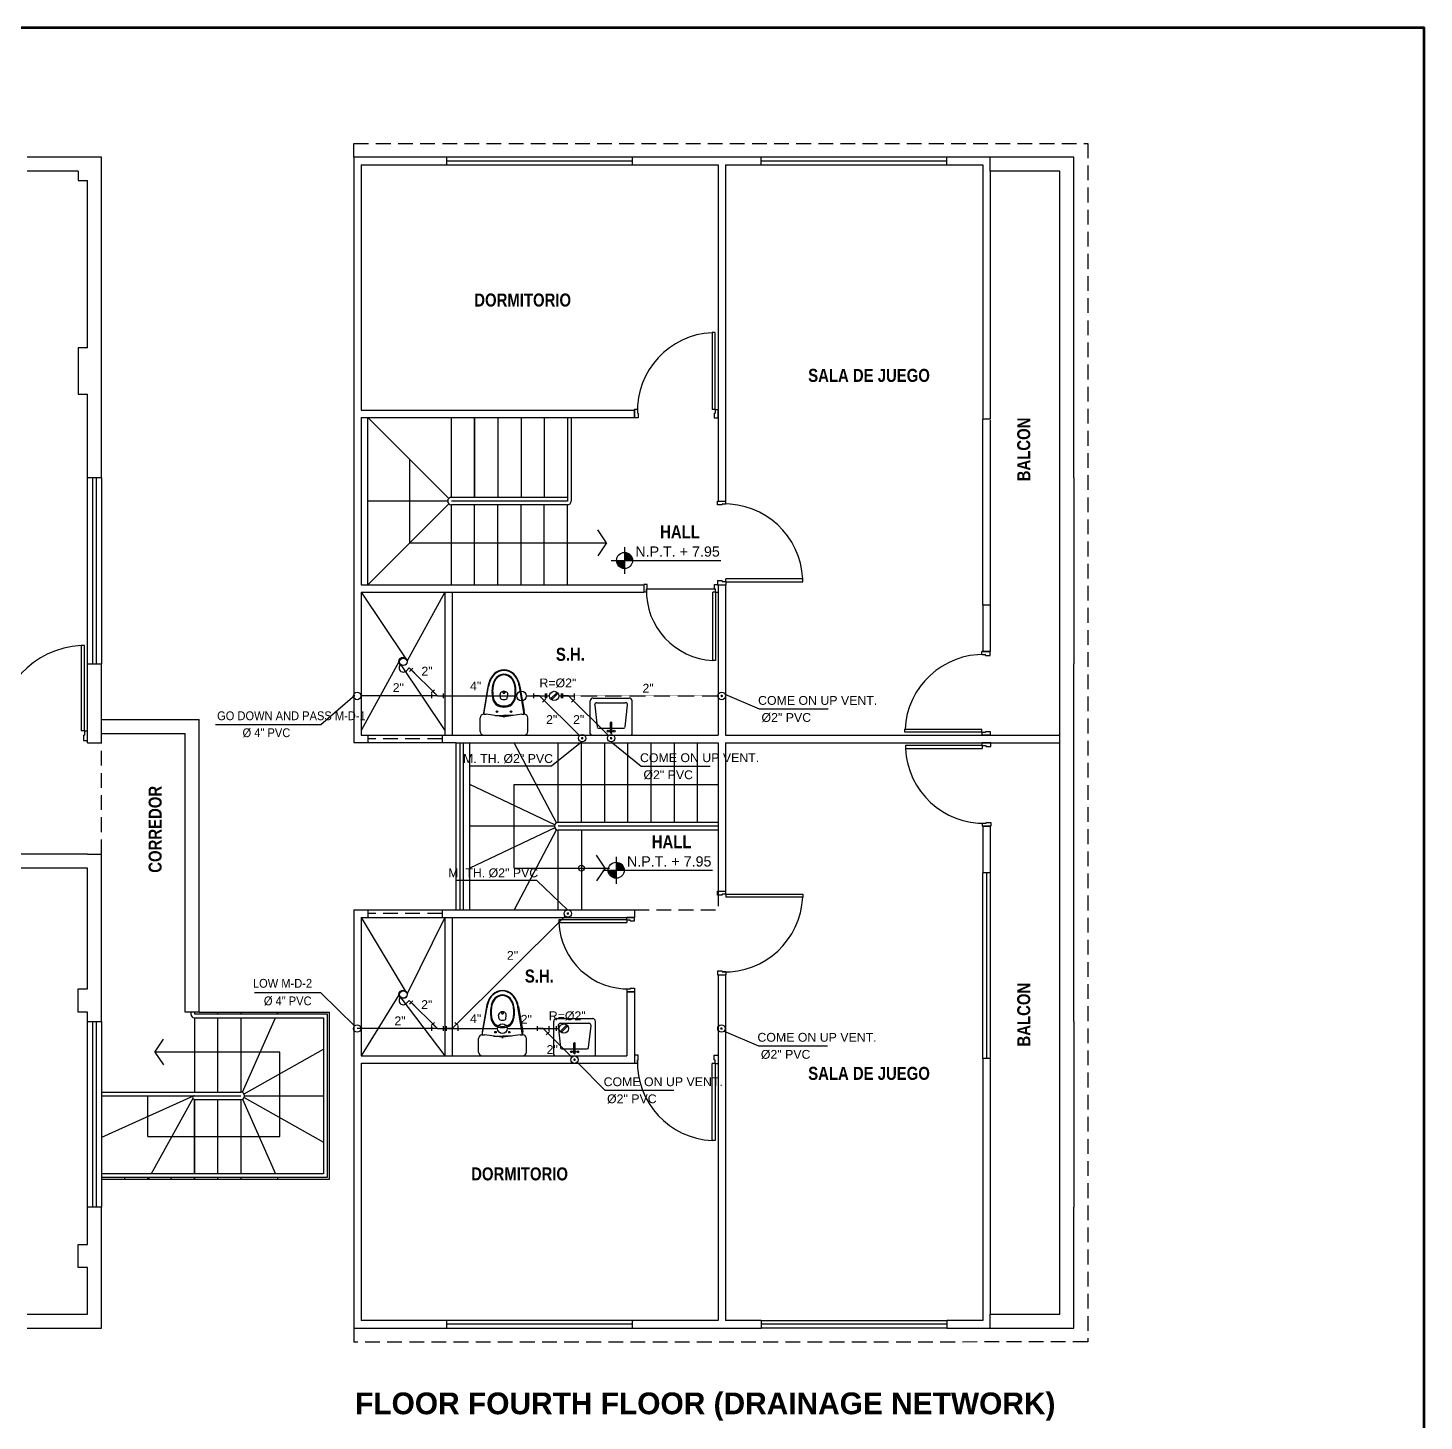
# Model space of a CAD drawing. Header units: millimetres. Extents: x -249630 to 95394, y -188036 to 109963.
# Drawn here: x -189559 to -159501, y -115931 to -85944 of the extents above; entities that cross this region are included whole.
import ezdxf

# ---------------------------------------------------------------- set-up
doc = ezdxf.new("R2010")
doc.units = ezdxf.units.MM
doc.linetypes.add('DASHED2', pattern=[9.525, 6.35, -3.175])
doc.linetypes.add('HIDDEN', pattern=[9.525, 6.35, -3.175])
for name, color, linetype in [('00-DESAGUE', 6, 'Continuous'), ('CASCO', 5, 'Continuous'), ('Layer2', 8, 'Continuous'), ('TITULOS', 180, 'Continuous')]:
    doc.layers.add(name, color=color, linetype=linetype)
doc.layers.add('MUROS', color=6, linetype='Continuous', lineweight=60)
doc.styles.add('LEROY 100', font='arial.ttf', dxfattribs={"height": 0.1})
doc.styles.add('NIVEL', font='arial.ttf', dxfattribs={"width": 1.1, "height": 0.15})
doc.styles.add('ST2', font='arial.ttf')
doc.styles.add('SUBTITULOS(E)', font='swisscbi.ttf', dxfattribs={"oblique": 15, "height": 0.2})
doc.styles.add('TITULOS(E)', font='swisscbi.ttf', dxfattribs={"oblique": 15, "height": 0.23})
doc.dimstyles.new('Flechitas', dxfattribs={"dimscale": 0, "dimtxt": 0.1, "dimasz": 0.09, "dimexe": 0.035, "dimexo": 0.02, "dimgap": 0.05, "dimtad": 2, "dimzin": 4, "dimdsep": 46, "dimtxsty": 'LEROY 100', "dimblk": 'ARCHTICK', "dimcen": 0.05, "dimdle": 0.05, "dimclrd": 171, "dimclre": 171, "dimclrt": 7, "dimadec": 0, "dimazin": 0, "dimtfac": 0.466667, "dimtix": 1, "dimtmove": 2, "dimatfit": 3, "dimfxl": 1, "dimtolj": 1, "dimtzin": 1, "dimarcsym": 0})

# ---------------------------------------------------------------- blocks, each defined once
blk = doc.blocks.new('A$C5D300497')
at = {"layer": 'CASCO'}
h = blk.add_hatch(color=256, dxfattribs=at)
h.paths.add_polyline_path([(13.38, 8.499), (13.38, 8.413), (13.467, 8.413, 0.414214)])
h.paths.add_polyline_path([(13.38, 8.413), (13.294, 8.413, 0.414213), (13.38, 8.326)])
h = blk.add_hatch(color=256, dxfattribs=at)
h.paths.add_polyline_path([(13.29, 5.165), (13.29, 5.079), (13.377, 5.079, 0.414214)])
h.paths.add_polyline_path([(13.29, 5.079), (13.204, 5.079, 0.414213), (13.29, 4.992)])
at = {"layer": 'CASCO', "linetype": 'DASHED2', "ltscale": 0.025}
for p, q in [((10.466, 12.902), (18.366, 12.902)), ((10.466, 12.752), (10.466, 12.902)), ((18.366, 12.902), (18.366, 0.002)), ((10.616, 6.532), (10.616, 6.452)), ((11.416, 6.492), (10.616, 6.492)), ((11.416, 6.532), (11.416, 6.452)), ((7.75, 5.252), (7.75, 6.452)), ((10.616, 4.652), (10.616, 4.572)), ((11.416, 4.612), (10.616, 4.612)), ((11.416, 4.652), (11.416, 4.572)), ((10.466, 0.152), (10.466, 0)), ((18.366, 0.002), (10.466, 0))]:
    blk.add_line(p, q, dxfattribs=at)
at = {"layer": 'CASCO'}
for p, q in [((7.75, 12.752), (6.95, 12.752)), ((7.75, 9.302), (7.75, 12.752)), ((10.466, 12.752), (10.466, 6.452)), ((11.466, 12.752), (10.466, 12.752)), ((10.546, 12.672), (10.546, 10.032)), ((10.546, 12.672), (11.466, 12.672)), ((13.466, 12.752), (11.466, 12.752)), ((11.466, 12.672), (11.466, 12.752)), ((13.466, 12.712), (11.466, 12.712)), ((11.466, 12.672), (13.466, 12.672)), ((14.851, 12.752), (13.466, 12.752)), ((13.466, 12.672), (13.466, 12.752)), ((13.466, 12.672), (14.386, 12.672)), ((14.386, 12.672), (14.386, 9.052)), ((14.466, 12.672), (14.851, 12.672)), ((14.466, 12.672), (14.466, 9.052)), ((16.851, 12.752), (14.851, 12.752)), ((14.851, 12.672), (14.851, 12.752)), ((16.851, 12.712), (14.851, 12.712)), ((14.851, 12.672), (16.851, 12.672)), ((17.316, 12.752), (16.851, 12.752)), ((16.851, 12.672), (16.851, 12.752)), ((16.851, 12.672), (17.236, 12.672)), ((17.236, 12.672), (17.236, 9.932)), ((18.216, 12.752), (17.316, 12.752)), ((17.316, 12.602), (17.316, 12.752)), ((18.216, 9.302), (18.216, 12.752)), ((7.5, 12.602), (6.95, 12.602)), ((7.5, 12.602), (7.5, 12.502)), ((7.5, 12.502), (7.6, 12.502)), ((7.6, 10.702), (7.6, 12.502)), ((7.6, 10.702), (7.6, 12.502)), ((18.066, 12.602), (17.316, 12.602)), ((17.316, 12.602), (17.316, 9.932)), ((18.066, 0.302), (18.066, 12.602)), ((14.355, 10.865), (14.323, 10.865)), ((14.323, 10.865), (14.323, 10.038)), ((14.355, 10.038), (14.355, 10.865)), ((7.6, 10.702), (7.5, 10.702)), ((7.5, 10.702), (7.5, 10.202)), ((7.5, 10.202), (7.6, 10.202)), ((7.6, 9.302), (7.6, 10.202)), ((10.546, 10.032), (13.486, 10.032)), ((10.546, 9.952), (13.486, 9.952)), ((10.546, 9.952), (10.546, 8.152)), ((10.616, 8.152), (10.616, 9.952)), ((11.488, 9.081), (10.616, 9.952)), ((11.516, 9.092), (11.516, 9.952)), ((11.516, 9.092), (11.516, 9.952)), ((11.766, 9.952), (11.766, 9.092)), ((11.766, 9.092), (11.766, 9.952)), ((12.016, 9.952), (12.016, 9.092)), ((12.266, 9.952), (12.266, 9.092)), ((12.516, 9.952), (12.516, 9.092)), ((12.766, 9.952), (12.766, 9.052)), ((12.806, 9.952), (12.806, 9.052)), ((13.486, 9.947), (13.486, 10.038)), ((13.518, 10.038), (13.486, 10.038)), ((13.486, 10.032), (13.486, 9.952)), ((13.527, 9.947), (13.486, 9.947)), ((13.518, 10.038), (13.518, 9.997)), ((13.527, 9.997), (13.518, 9.997)), ((13.527, 9.997), (13.527, 9.947)), ((14.355, 10.038), (14.323, 10.038)), ((14.345, 9.997), (14.345, 9.947)), ((14.345, 9.997), (14.355, 9.997)), ((14.345, 9.947), (14.386, 9.947)), ((14.355, 10.038), (14.355, 9.997)), ((14.355, 10.038), (14.386, 10.038)), ((14.386, 9.947), (14.386, 10.038)), ((17.236, 7.932), (17.236, 9.932)), ((17.316, 9.932), (17.236, 9.932)), ((17.316, 9.924), (17.316, 7.932)), ((11.066, 9.502), (11.066, 8.602)), ((7.75, 9.302), (7.6, 9.302)), ((7.75, 9.302), (7.6, 9.302)), ((7.6, 7.302), (7.6, 9.302)), ((7.655, 7.302), (7.655, 9.302)), ((7.695, 7.302), (7.695, 9.302)), ((7.75, 9.302), (7.75, 7.302)), ((18.216, 9.302), (18.216, 7.302)), ((11.476, 9.052), (10.616, 9.052)), ((11.488, 9.024), (10.616, 8.152)), ((12.766, 9.092), (11.516, 9.092)), ((12.016, 9.052), (11.516, 9.052)), ((12.766, 9.052), (12.016, 9.052)), ((14.381, 9.052), (14.472, 9.052)), ((14.381, 9.011), (14.381, 9.052)), ((14.386, 9.052), (14.466, 9.052)), ((14.431, 9.011), (14.431, 9.02)), ((14.472, 9.02), (14.431, 9.02)), ((14.472, 9.02), (14.472, 9.052)), ((11.516, 8.152), (11.516, 9.012)), ((12.766, 9.012), (11.516, 9.012)), ((11.766, 8.152), (11.766, 9.012)), ((12.016, 8.152), (12.016, 9.012)), ((12.266, 8.152), (12.266, 9.012)), ((12.516, 8.152), (12.516, 9.012)), ((12.766, 8.152), (12.766, 9.012)), ((14.431, 9.011), (14.381, 9.011)), ((13.186, 8.602), (13.094, 8.741)), ((11.066, 8.602), (13.186, 8.602)), ((13.186, 8.602), (13.094, 8.464)), ((13.38, 8.557), (13.38, 8.269)), ((13.236, 8.413), (14.418, 8.413)), ((10.546, 8.152), (13.586, 8.152)), ((13.586, 8.153), (13.586, 8.072)), ((13.623, 8.153), (13.586, 8.153)), ((13.586, 8.152), (13.586, 8.072)), ((13.623, 8.108), (13.623, 8.153)), ((14.35, 8.108), (14.35, 8.153)), ((14.35, 8.153), (14.386, 8.153)), ((14.431, 8.193), (14.381, 8.193)), ((14.381, 8.193), (14.381, 8.152)), ((14.381, 8.152), (14.472, 8.152)), ((14.386, 8.153), (14.386, 8.072)), ((14.386, 8.152), (14.466, 8.152)), ((14.386, 8.152), (14.386, 6.532)), ((14.431, 8.193), (14.431, 8.184)), ((14.472, 8.184), (14.431, 8.184)), ((14.466, 8.152), (14.466, 6.532)), ((14.472, 8.184), (14.472, 8.216)), ((15.299, 8.216), (14.472, 8.216)), ((14.472, 8.184), (14.472, 8.152)), ((14.472, 8.184), (15.299, 8.184)), ((15.299, 8.184), (15.299, 8.216)), ((10.546, 8.072), (13.586, 8.072)), ((10.546, 8.072), (10.546, 6.532)), ((10.546, 8.072), (11.02, 7.366)), ((11.446, 8.072), (11.041, 7.334)), ((11.446, 8.072), (11.446, 6.532)), ((11.526, 8.072), (11.526, 6.532)), ((13.615, 8.072), (13.586, 8.072)), ((13.623, 8.108), (13.615, 8.108)), ((13.615, 8.072), (13.615, 8.108)), ((13.623, 8.108), (14.35, 8.108)), ((14.358, 8.072), (14.33, 8.072)), ((14.33, 7.337), (14.33, 8.072)), ((14.35, 8.108), (14.358, 8.108)), ((14.358, 8.072), (14.358, 8.108)), ((14.358, 8.072), (14.386, 8.072)), ((14.358, 8.072), (14.358, 7.337)), ((17.236, 7.932), (17.236, 7.432)), ((17.316, 7.932), (17.236, 7.932)), ((17.316, 7.932), (17.316, 7.432)), ((7.565, 7.497), (7.529, 7.497)), ((7.529, 7.497), (7.529, 6.578)), ((7.565, 6.578), (7.565, 7.497)), ((17.316, 7.432), (17.225, 7.432)), ((17.225, 7.4), (17.225, 7.432)), ((17.225, 7.4), (17.266, 7.4)), ((17.236, 7.432), (17.316, 7.432)), ((17.266, 7.391), (17.266, 7.4)), ((17.266, 7.391), (17.316, 7.391)), ((17.316, 7.391), (17.316, 7.432)), ((7.6, 6.452), (7.6, 7.302)), ((7.6, 7.302), (7.75, 7.302)), ((7.6, 7.302), (7.75, 7.302)), ((7.75, 6.452), (7.75, 7.302)), ((10.951, 7.323), (10.546, 6.582)), ((10.973, 7.288), (11.446, 6.582)), ((14.358, 7.337), (14.33, 7.337)), ((18.216, 5.252), (18.216, 7.302)), ((13.041, 6.932), (13.431, 6.932)), ((13.011, 6.547), (13.011, 6.902)), ((13.059, 6.855), (13.084, 6.621)), ((13.083, 6.882), (13.388, 6.882)), ((13.387, 6.621), (13.413, 6.855)), ((13.461, 6.547), (13.461, 6.902)), ((7.75, 6.702), (8.8, 6.702)), ((8.8, 3.552), (8.8, 6.702)), ((13.236, 6.676), (13.228, 6.669)), ((13.228, 6.584), (13.228, 6.669)), ((13.236, 6.676), (13.243, 6.669)), ((13.243, 6.584), (13.243, 6.669)), ((7.565, 6.578), (7.529, 6.578)), ((7.555, 6.532), (7.555, 6.477)), ((7.555, 6.532), (7.565, 6.532)), ((7.555, 6.477), (7.6, 6.477)), ((7.565, 6.578), (7.565, 6.532)), ((7.565, 6.578), (7.6, 6.578)), ((7.6, 6.477), (7.6, 6.578)), ((7.75, 6.552), (8.65, 6.552)), ((8.65, 3.552), (8.65, 6.552)), ((8.8, 3.552), (8.8, 6.602)), ((10.546, 6.532), (14.386, 6.532)), ((13.026, 6.532), (13.446, 6.532)), ((13.099, 6.607), (13.228, 6.607)), ((13.236, 6.591), (13.221, 6.576)), ((13.221, 6.576), (13.236, 6.561)), ((13.221, 6.576), (13.251, 6.576)), ((13.228, 6.561), (13.228, 6.569)), ((13.236, 6.561), (13.236, 6.591)), ((13.251, 6.576), (13.236, 6.591)), ((13.236, 6.561), (13.251, 6.576)), ((13.243, 6.607), (13.372, 6.607)), ((13.243, 6.561), (13.243, 6.569)), ((14.466, 6.532), (18.066, 6.532)), ((16.398, 6.564), (16.398, 6.596)), ((16.398, 6.596), (17.225, 6.596)), ((17.225, 6.564), (16.398, 6.564)), ((17.225, 6.564), (17.225, 6.596)), ((17.225, 6.564), (17.266, 6.564)), ((17.225, 6.564), (17.225, 6.532)), ((17.316, 6.532), (17.225, 6.532)), ((17.266, 6.573), (17.316, 6.573)), ((17.266, 6.573), (17.266, 6.564)), ((17.316, 6.573), (17.316, 6.532)), ((7.6, 6.452), (7.75, 6.452)), ((11.566, 6.452), (10.466, 6.452)), ((11.566, 4.652), (11.566, 6.452)), ((11.566, 6.452), (14.386, 6.452)), ((11.606, 6.452), (11.606, 4.652)), ((11.646, 4.652), (11.646, 6.452)), ((11.716, 4.652), (11.716, 6.452)), ((12.648, 5.588), (12.191, 6.452)), ((12.666, 5.592), (12.666, 6.452)), ((12.916, 5.592), (12.916, 6.452)), ((13.166, 5.592), (13.166, 6.452)), ((13.416, 5.592), (13.416, 6.452)), ((13.666, 5.592), (13.666, 6.452)), ((13.916, 5.592), (13.916, 6.452)), ((14.166, 5.592), (14.166, 6.452)), ((14.386, 6.452), (14.386, 4.852)), ((14.466, 6.452), (18.066, 6.452)), ((14.466, 6.452), (14.466, 4.852)), ((16.404, 6.42), (16.404, 6.389)), ((17.231, 6.42), (16.404, 6.42)), ((16.404, 6.389), (17.231, 6.389)), ((17.322, 6.452), (17.231, 6.452)), ((17.231, 6.42), (17.231, 6.452)), ((17.231, 6.42), (17.231, 6.389)), ((17.231, 6.42), (17.272, 6.42)), ((17.272, 6.411), (17.272, 6.42)), ((17.272, 6.411), (17.322, 6.411)), ((17.322, 6.411), (17.322, 6.452)), ((12.63, 5.569), (11.716, 6.002)), ((12.191, 5.102), (12.191, 6.002)), ((12.191, 6.002), (14.386, 6.002)), ((14.386, 5.592), (12.666, 5.592)), ((17.231, 5.584), (17.231, 5.552)), ((17.231, 5.584), (17.272, 5.584)), ((17.272, 5.593), (17.322, 5.593)), ((17.272, 5.593), (17.272, 5.584)), ((17.322, 5.593), (17.322, 5.552)), ((12.626, 5.552), (11.716, 5.552)), ((12.63, 5.535), (11.716, 5.102)), ((12.648, 5.517), (12.191, 4.652)), ((14.386, 5.552), (12.666, 5.552)), ((12.666, 4.652), (12.666, 5.512)), ((14.386, 5.512), (12.666, 5.512)), ((12.916, 5.512), (12.916, 4.652)), ((17.322, 5.552), (17.231, 5.552)), ((17.236, 5.552), (17.316, 5.552)), ((17.236, 5.552), (17.236, 5.052)), ((17.316, 5.552), (17.316, 5.052)), ((7.6, 5.252), (6.35, 5.252)), ((7.6, 5.252), (7.75, 5.252)), ((7.75, 3.452), (7.75, 5.252)), ((13.17, 5.102), (13.077, 5.241)), ((13.29, 5.223), (13.29, 4.934)), ((18.216, 3.452), (18.216, 5.252)), ((7.6, 5.102), (6.2, 5.102)), ((7.6, 3.802), (7.6, 5.102)), ((12.191, 5.102), (13.219, 5.102)), ((13.17, 5.102), (13.077, 4.964)), ((13.146, 5.079), (14.328, 5.079)), ((17.236, 3.052), (17.236, 5.052)), ((17.316, 5.052), (17.236, 5.052)), ((17.276, 5.052), (17.276, 3.052)), ((17.316, 5.052), (17.316, 3.052)), ((14.381, 4.852), (14.472, 4.852)), ((14.381, 4.811), (14.381, 4.852)), ((14.431, 4.811), (14.381, 4.811)), ((14.472, 4.82), (14.431, 4.82)), ((14.431, 4.811), (14.431, 4.82)), ((14.472, 4.82), (14.472, 4.852)), ((14.472, 4.82), (14.472, 4.789)), ((14.472, 4.82), (15.299, 4.82)), ((15.299, 4.82), (15.299, 4.789)), ((15.299, 4.789), (14.472, 4.789)), ((10.466, 4.652), (11.566, 4.652)), ((10.466, 4.652), (10.466, 0.152)), ((10.546, 4.572), (10.546, 3.082)), ((10.546, 4.572), (13.486, 4.572)), ((10.546, 4.572), (11.02, 3.782)), ((11.446, 4.572), (11.041, 3.749)), ((11.446, 4.572), (11.446, 3.082)), ((11.526, 4.572), (11.526, 3.082)), ((11.566, 4.652), (13.486, 4.652)), ((12.671, 4.544), (12.671, 4.516)), ((13.406, 4.544), (12.671, 4.544)), ((12.671, 4.516), (13.406, 4.516)), ((13.487, 4.572), (13.406, 4.572)), ((13.406, 4.544), (13.406, 4.572)), ((13.406, 4.544), (13.406, 4.516)), ((13.406, 4.544), (13.442, 4.544)), ((13.442, 4.536), (13.442, 4.544)), ((13.442, 4.536), (13.487, 4.536)), ((13.486, 4.652), (13.486, 4.572)), ((13.487, 4.536), (13.487, 4.572)), ((14.431, 3.993), (14.381, 3.993)), ((14.381, 3.993), (14.381, 3.952)), ((14.381, 3.952), (14.472, 3.952)), ((14.386, 3.952), (14.386, 0.232)), ((14.386, 3.952), (14.466, 3.952)), ((14.431, 3.993), (14.431, 3.984)), ((14.472, 3.984), (14.431, 3.984)), ((14.466, 3.952), (14.466, 0.232)), ((14.472, 3.984), (14.472, 3.952)), ((7.5, 3.552), (7.5, 3.802)), ((7.5, 3.802), (7.6, 3.802)), ((13.406, 3.801), (13.406, 3.772)), ((13.406, 3.801), (13.442, 3.801)), ((13.406, 3.772), (13.486, 3.772)), ((13.487, 3.772), (13.406, 3.772)), ((13.406, 3.772), (13.406, 3.082)), ((13.442, 3.809), (13.487, 3.809)), ((13.442, 3.809), (13.442, 3.801)), ((13.486, 3.772), (13.486, 3.002)), ((13.487, 3.809), (13.487, 3.772)), ((10.951, 3.739), (10.546, 3.082)), ((10.973, 3.704), (11.446, 3.082)), ((7.6, 3.552), (7.5, 3.552)), ((7.6, 3.452), (7.6, 3.552)), ((7.6, 3.452), (7.6, 3.552)), ((8.8, 3.552), (8.65, 3.552)), ((8.71, 3.552), (8.71, 3.532)), ((8.75, 3.552), (8.75, 3.532)), ((8.75, 3.532), (10.18, 3.532)), ((8.75, 3.492), (8.75, 2.692)), ((8.75, 3.492), (10.14, 3.492)), ((8.8, 3.552), (10.2, 3.552)), ((9, 3.552), (9, 3.532)), ((9, 3.492), (9, 2.692)), ((9.25, 3.552), (9.25, 3.532)), ((9.25, 3.492), (9.25, 2.692)), ((9.266, 2.689), (9.623, 3.492)), ((9.641, 3.532), (9.65, 3.552)), ((10.14, 3.492), (10.14, 1.812)), ((10.18, 3.532), (10.18, 1.772)), ((10.2, 3.552), (10.2, 1.752)), ((12.647, 3.482), (13.037, 3.482)), ((7.6, 3.452), (7.75, 3.452)), ((7.6, 1.452), (7.6, 3.452)), ((7.655, 1.452), (7.655, 3.452)), ((7.695, 1.452), (7.695, 3.452)), ((7.75, 3.452), (7.75, 1.452)), ((12.617, 3.097), (12.617, 3.452)), ((12.665, 3.405), (12.69, 3.171)), ((12.69, 3.432), (12.994, 3.432)), ((12.993, 3.171), (13.019, 3.405)), ((13.067, 3.097), (13.067, 3.452)), ((18.216, 3.452), (18.216, 1.452)), ((8.324, 3.122), (8.417, 3.261)), ((12.705, 3.157), (12.834, 3.157)), ((12.842, 3.226), (12.834, 3.219)), ((12.834, 3.134), (12.834, 3.219)), ((12.842, 3.226), (12.849, 3.219)), ((12.849, 3.134), (12.849, 3.219)), ((12.849, 3.157), (12.978, 3.157)), ((8.324, 3.122), (8.417, 2.984)), ((9.67, 3.122), (8.324, 3.122)), ((9.285, 2.672), (10.14, 3.153)), ((9.67, 2.212), (9.67, 3.122)), ((10.546, 3.082), (13.406, 3.082)), ((12.632, 3.082), (13.052, 3.082)), ((12.842, 3.141), (12.827, 3.126)), ((12.827, 3.126), (12.842, 3.111)), ((12.827, 3.126), (12.857, 3.126)), ((12.834, 3.111), (12.834, 3.119)), ((12.842, 3.111), (12.842, 3.141)), ((12.857, 3.126), (12.842, 3.141)), ((12.842, 3.111), (12.857, 3.126)), ((12.849, 3.111), (12.849, 3.119)), ((13.486, 3.089), (13.486, 2.998)), ((13.527, 3.089), (13.486, 3.089)), ((13.527, 3.039), (13.518, 3.039)), ((13.518, 2.998), (13.518, 3.039)), ((13.527, 3.039), (13.527, 3.089)), ((14.345, 3.039), (14.345, 3.089)), ((14.345, 3.089), (14.386, 3.089)), ((14.345, 3.039), (14.355, 3.039)), ((14.355, 2.998), (14.355, 3.039)), ((14.386, 3.089), (14.386, 2.998)), ((17.236, 3.052), (17.236, 0.232)), ((17.316, 3.052), (17.236, 3.052)), ((17.316, 3.052), (17.316, 0.302)), ((10.546, 3.002), (13.486, 3.002)), ((10.546, 3.002), (10.546, 0.232)), ((13.518, 2.998), (13.486, 2.998)), ((14.355, 2.998), (14.323, 2.998)), ((14.323, 2.17), (14.323, 2.998)), ((14.355, 2.998), (14.386, 2.998)), ((14.355, 2.998), (14.355, 2.17)), ((7.75, 2.692), (9.25, 2.692)), ((7.75, 2.652), (9.25, 2.652)), ((8.735, 2.646), (7.75, 2.202)), ((8.25, 2.212), (8.25, 2.652)), ((8.733, 2.622), (8.283, 1.812)), ((8.75, 2.612), (9.25, 2.612)), ((8.75, 2.612), (8.75, 1.812)), ((8.75, 1.812), (8.75, 2.612)), ((9, 2.612), (9, 1.812)), ((9, 2.612), (9, 1.812)), ((9.25, 2.652), (9.25, 2.652)), ((9.25, 2.612), (9.25, 1.812)), ((9.266, 2.616), (9.623, 1.812)), ((9.285, 2.633), (10.14, 2.152)), ((9.29, 2.652), (10.14, 2.652)), ((8.25, 2.212), (9.67, 2.212)), ((14.355, 2.17), (14.323, 2.17)), ((10.14, 1.812), (7.75, 1.812)), ((10.18, 1.772), (7.75, 1.772)), ((10.2, 1.752), (7.75, 1.752)), ((8, 1.752), (8, 1.772)), ((8.25, 1.752), (8.25, 1.772)), ((8.261, 1.772), (8.25, 1.752)), ((8.5, 1.752), (8.5, 1.772)), ((8.75, 1.752), (8.75, 1.772)), ((8.75, 1.772), (8.75, 1.752)), ((9, 1.772), (9, 1.752)), ((9, 1.772), (9, 1.752)), ((9.25, 1.772), (9.25, 1.752)), ((9.641, 1.772), (9.65, 1.752)), ((7.6, 1.052), (7.6, 1.452)), ((7.75, 1.452), (7.6, 1.452)), ((7.75, 0.152), (7.75, 1.452)), ((18.216, 0.152), (18.216, 1.452)), ((7.5, 0.802), (7.5, 1.052)), ((7.5, 1.052), (7.6, 1.052)), ((7.6, 0.802), (7.5, 0.802)), ((7.6, 0.302), (7.6, 0.802)), ((6.95, 0.302), (7.6, 0.302)), ((17.316, 0.152), (17.316, 0.302)), ((17.316, 0.302), (18.066, 0.302)), ((6.95, 0.152), (7.75, 0.152)), ((10.466, 0.152), (11.416, 0.152)), ((11.466, 0.232), (10.546, 0.232)), ((11.416, 0.152), (11.466, 0.152)), ((11.466, 0.152), (11.466, 0.232)), ((13.466, 0.232), (11.466, 0.232)), ((13.466, 0.192), (11.466, 0.192)), ((11.468, 0.152), (13.466, 0.152)), ((13.466, 0.152), (13.466, 0.232)), ((14.386, 0.232), (13.466, 0.232)), ((13.466, 0.152), (14.851, 0.152)), ((14.851, 0.232), (14.466, 0.232)), ((14.851, 0.232), (14.851, 0.152)), ((14.851, 0.232), (16.851, 0.232)), ((16.851, 0.192), (14.851, 0.192)), ((16.851, 0.152), (14.851, 0.152)), ((16.851, 0.232), (16.851, 0.152)), ((17.236, 0.232), (16.851, 0.232)), ((16.851, 0.152), (17.316, 0.152)), ((17.316, 0.152), (18.216, 0.152))]:
    blk.add_line(p, q, dxfattribs=at)
at = {"layer": 'CASCO', "ltscale": 0.8}
for p, q in [((11.91, 7.058), (11.864, 6.791)), ((11.865, 6.758), (11.916, 7.057)), ((12.046, 6.931), (12.04, 6.969)), ((12.082, 7.011), (12.082, 7.011)), ((12.082, 7.011), (12.082, 7.011)), ((12.082, 7.011), (12.082, 7.011)), ((12.082, 7.011), (12.082, 7.011)), ((12.082, 7.011), (12.082, 7.011)), ((12.082, 7.011), (12.082, 7.011)), ((12.082, 7.011), (12.082, 7.011)), ((12.082, 7.011), (12.082, 7.011)), ((12.118, 6.931), (12.123, 6.969)), ((12.298, 6.758), (12.248, 7.057)), ((12.254, 7.058), (12.3, 6.791)), ((11.825, 6.572), (11.825, 6.718)), ((11.865, 6.758), (11.89, 6.758)), ((12.076, 6.731), (11.89, 6.758)), ((11.986, 6.744), (12.082, 6.744)), ((12.178, 6.744), (12.082, 6.744)), ((12.274, 6.758), (12.088, 6.731)), ((12.274, 6.758), (12.299, 6.758)), ((12.339, 6.572), (12.339, 6.718)), ((11.865, 6.532), (12.299, 6.532)), ((11.894, 3.608), (11.848, 3.341)), ((12.238, 3.608), (12.284, 3.341)), ((11.849, 3.308), (11.9, 3.607)), ((12.03, 3.481), (12.024, 3.519)), ((12.066, 3.561), (12.066, 3.561)), ((12.066, 3.561), (12.066, 3.561)), ((12.066, 3.561), (12.066, 3.561)), ((12.066, 3.561), (12.066, 3.561)), ((12.066, 3.561), (12.066, 3.561)), ((12.066, 3.561), (12.066, 3.561)), ((12.066, 3.561), (12.066, 3.561)), ((12.066, 3.561), (12.066, 3.561)), ((12.102, 3.481), (12.107, 3.519)), ((12.282, 3.308), (12.232, 3.607)), ((11.849, 3.308), (11.874, 3.308)), ((12.06, 3.281), (11.874, 3.308)), ((12.258, 3.308), (12.072, 3.281)), ((12.258, 3.308), (12.283, 3.308)), ((11.809, 3.122), (11.809, 3.268)), ((11.97, 3.294), (12.066, 3.294)), ((12.162, 3.294), (12.066, 3.294)), ((12.323, 3.122), (12.323, 3.268)), ((11.849, 3.082), (12.283, 3.082))]:
    blk.add_line(p, q, dxfattribs=at)
at = {"layer": 'CASCO', "linetype": 'DASHED2', "ltscale": 0.025}
for points in [[(14.386, 4.852), (14.386, 4.652)], [(13.486, 4.652), (14.386, 4.652)]]:
    blk.add_lwpolyline(points, dxfattribs=at)
at = {"layer": 'CASCO'}
for centre, radius in [((13.38, 8.413), 0.0865), ((10.996, 7.327), 0.0455), ((13.202, 6.576), 0.01), ((13.269, 6.576), 0.01), ((12.916, 5.102), 0.0315), ((13.29, 5.079), 0.0865), ((10.996, 3.743), 0.0455), ((12.808, 3.126), 0.01), ((12.876, 3.126), 0.01)]:
    blk.add_circle(centre, radius, dxfattribs=at)
at = {"layer": 'CASCO', "ltscale": 0.8}
for centre in [(12.007, 6.786), (12.157, 6.786), (11.991, 3.336), (12.141, 3.336)]:
    blk.add_circle(centre, 0.008, dxfattribs=at)
at = {"layer": 'CASCO'}
for centre, radius, start, end in [((14.362, 10.021), 0.844, 92.665, 181.652), ((11.516, 9.052), 0.04, 90, 270), ((12.766, 9.052), 0.04, 270, 0), ((14.455, 8.177), 0.844, 2.665, 91.652), ((14.365, 8.087), 0.75, 178.348, 267.335), ((7.573, 6.559), 0.938, 92.665, 181.652), ((17.242, 6.557), 0.844, 88.348, 177.335), ((13.041, 6.902), 0.03, 90, 180), ((13.431, 6.902), 0.03, 0, 90), ((13.083, 6.857), 0.025, 90, 186.2258), ((13.388, 6.857), 0.025, 353.7742, 90), ((13.099, 6.622), 0.015, 186.2258, 270), ((13.372, 6.622), 0.015, 270, 353.7742), ((13.026, 6.547), 0.015, 180, 270), ((13.236, 6.561), 0.0075, 180, 0), ((13.446, 6.547), 0.015, 270, 0), ((17.248, 6.428), 0.844, 182.665, 271.652), ((12.666, 5.552), 0.04, 90, 270), ((14.455, 4.828), 0.844, 268.348, 357.335), ((13.421, 4.551), 0.75, 182.665, 271.652), ((8.75, 3.532), 0.04, 180, 270), ((12.647, 3.452), 0.03, 90, 180), ((13.037, 3.452), 0.03, 0, 90), ((12.69, 3.407), 0.025, 90, 186.2258), ((12.994, 3.407), 0.025, 353.7742, 90), ((12.705, 3.172), 0.015, 186.2258, 270), ((12.978, 3.172), 0.015, 270, 353.7742), ((12.632, 3.097), 0.015, 180, 270), ((12.842, 3.111), 0.0075, 180, 0), ((13.052, 3.097), 0.015, 270, 0), ((14.362, 3.014), 0.844, 178.348, 267.335), ((8.75, 2.632), 0.02, 90, 270), ((9.25, 2.652), 0.04, 270, 90)]:
    blk.add_arc(centre, radius, start, end, dxfattribs=at)
at = {"layer": 'CASCO', "ltscale": 0.8}
for centre, radius, start, end in [((12.088, 7.071), 0.165, 92.1936, 132.4727), ((12.088, 7.071), 0.159, 92.2523, 132.8254), ((12.076, 7.071), 0.165, 47.5273, 87.8064), ((12.076, 7.071), 0.159, 47.1746, 87.7477), ((12.202, 7.008), 0.296, 161.1915, 170.2071), ((12.204, 7.008), 0.292, 161.5678, 170.4152), ((12.119, 7.043), 0.206, 133.507, 163.073), ((12.118, 7.044), 0.2, 133.8873, 163.4946), ((12.232, 7.008), 0.279, 165.0071, 179.3331), ((12.241, 7.007), 0.281, 165.8067, 179.3181), ((12.115, 7.045), 0.157, 137.1692, 167.2746), ((12.115, 7.046), 0.15, 137.8845, 168.1333), ((12.088, 7.067), 0.122, 92.76, 135.8858), ((12.088, 7.067), 0.115, 92.8715, 136.5577), ((12.076, 7.067), 0.122, 44.1142, 87.24), ((12.076, 7.067), 0.115, 43.4423, 87.1285), ((12.049, 7.046), 0.15, 11.8667, 42.1155), ((12.048, 7.045), 0.157, 12.7254, 42.8308), ((12.045, 7.044), 0.2, 16.5054, 46.1127), ((12.045, 7.043), 0.206, 16.927, 46.493), ((11.923, 7.007), 0.281, 0.6819, 14.1933), ((11.932, 7.008), 0.279, 0.6669, 14.9929), ((11.96, 7.008), 0.292, 9.5848, 18.4322), ((11.962, 7.008), 0.296, 9.7929, 18.8085), ((12.381, 7), 0.428, 178.5821, 188.2413), ((12.088, 6.957), 0.132, 187.705, 225.6982), ((12.447, 7.014), 0.487, 180.3239, 188.295), ((12.087, 6.96), 0.123, 187.7071, 225.993), ((12.065, 6.972), 0.025, 143.8168, 187.7652), ((12.082, 6.96), 0.0456, 90, 143.8168), ((12.06, 6.933), 0.015, 187.7652, 256.2304), ((12.082, 7.021), 0.105, 256.2304, 270), ((12.075, 6.993), 0.00553, 148.3452, 180), ((12.075, 6.993), 0.00553, 180, 211.6548), ((12.078, 6.991), 0.00917, 123.8954, 148.3452), ((12.078, 6.995), 0.00917, 211.6548, 236.1046), ((12.08, 6.988), 0.0128, 105.5514, 123.8954), ((12.08, 6.998), 0.0128, 236.1046, 254.4486), ((12.082, 6.983), 0.0178, 90, 105.5514), ((12.082, 7.003), 0.0178, 254.4486, 270), ((12.082, 6.96), 0.0456, 36.1832, 90), ((12.082, 6.983), 0.0178, 74.4486, 90), ((12.082, 7.003), 0.0178, 270, 285.5514), ((12.082, 7.021), 0.105, 270, 283.7696), ((12.083, 6.988), 0.0128, 56.1046, 74.4486), ((12.083, 6.998), 0.0128, 285.5514, 303.8954), ((12.085, 6.991), 0.00917, 31.6548, 56.1046), ((12.085, 6.995), 0.00917, 303.8954, 328.3452), ((12.088, 6.993), 0.00553, 360, 31.6548), ((12.088, 6.993), 0.00553, 328.3452, 360), ((12.103, 6.933), 0.015, 283.7696, 352.2348), ((12.098, 6.972), 0.025, 352.2348, 36.1832), ((12.077, 6.96), 0.123, 314.007, 352.2929), ((12.075, 6.957), 0.132, 314.3018, 352.295), ((11.717, 7.014), 0.487, 351.705, 359.6761), ((11.783, 7), 0.428, 351.7587, 1.4179), ((12.012, 6.766), 0.15, 170.2071, 182.9611), ((12.076, 6.967), 0.132, 232.554, 272.5334), ((12.079, 6.986), 0.138, 235.9958, 271.3648), ((12.085, 6.986), 0.138, 268.6352, 304.0042), ((12.088, 6.967), 0.132, 267.4666, 307.446), ((12.152, 6.766), 0.15, 357.034, 9.7929), ((11.865, 6.718), 0.04, 90, 180), ((12.082, 6.77), 0.04, 261.6858, 278.3224), ((12.299, 6.718), 0.04, 0, 90), ((11.865, 6.572), 0.04, 180, 270), ((12.299, 6.572), 0.04, 270, 0), ((12.072, 3.621), 0.165, 92.1936, 132.4727), ((12.072, 3.621), 0.159, 92.2523, 132.8254), ((12.06, 3.621), 0.165, 47.5273, 87.8064), ((12.06, 3.621), 0.159, 47.1746, 87.7477), ((12.186, 3.558), 0.296, 161.1915, 170.2071), ((12.188, 3.558), 0.292, 161.5678, 170.4152), ((12.103, 3.593), 0.206, 133.507, 163.073), ((12.102, 3.594), 0.2, 133.8873, 163.4946), ((12.216, 3.558), 0.279, 165.0071, 179.3331), ((12.225, 3.557), 0.281, 165.8067, 179.3181), ((12.099, 3.595), 0.157, 137.1692, 167.2746), ((12.099, 3.596), 0.15, 137.8845, 168.1333), ((12.072, 3.617), 0.122, 92.76, 135.8858), ((12.072, 3.617), 0.115, 92.8715, 136.5577), ((12.06, 3.617), 0.122, 44.1142, 87.24), ((12.06, 3.617), 0.115, 43.4423, 87.1285), ((12.033, 3.596), 0.15, 11.8667, 42.1155), ((12.032, 3.595), 0.157, 12.7254, 42.8308), ((12.029, 3.594), 0.2, 16.5054, 46.1127), ((12.029, 3.593), 0.206, 16.927, 46.493), ((11.907, 3.557), 0.281, 0.6819, 14.1933), ((11.916, 3.558), 0.279, 0.6669, 14.9929), ((11.944, 3.558), 0.292, 9.5848, 18.4322), ((11.946, 3.558), 0.296, 9.7929, 18.8085), ((12.365, 3.55), 0.428, 178.5821, 188.2413), ((12.072, 3.507), 0.132, 187.705, 225.6982), ((12.431, 3.564), 0.487, 180.3239, 188.295), ((12.071, 3.51), 0.123, 187.7071, 225.993), ((12.049, 3.522), 0.025, 143.8168, 187.7652), ((12.066, 3.51), 0.0456, 90, 143.8168), ((12.044, 3.483), 0.015, 187.7652, 256.2304), ((12.066, 3.571), 0.105, 256.2304, 270), ((12.059, 3.543), 0.00553, 148.3452, 180), ((12.059, 3.543), 0.00553, 180, 211.6548), ((12.062, 3.541), 0.00917, 123.8954, 148.3452), ((12.062, 3.545), 0.00917, 211.6548, 236.1046), ((12.064, 3.538), 0.0128, 105.5514, 123.8954), ((12.064, 3.548), 0.0128, 236.1046, 254.4486), ((12.066, 3.533), 0.0178, 90, 105.5514), ((12.066, 3.553), 0.0178, 254.4486, 270), ((12.066, 3.51), 0.0456, 36.1832, 90), ((12.066, 3.533), 0.0178, 74.4486, 90), ((12.066, 3.553), 0.0178, 270, 285.5514), ((12.066, 3.571), 0.105, 270, 283.7696), ((12.067, 3.538), 0.0128, 56.1046, 74.4486), ((12.067, 3.548), 0.0128, 285.5514, 303.8954), ((12.069, 3.541), 0.00917, 31.6548, 56.1046), ((12.069, 3.545), 0.00917, 303.8954, 328.3452), ((12.072, 3.543), 0.00553, 360, 31.6548), ((12.072, 3.543), 0.00553, 328.3452, 0), ((12.087, 3.483), 0.015, 283.7696, 352.2348), ((12.082, 3.522), 0.025, 352.2348, 36.1832), ((12.061, 3.51), 0.123, 314.007, 352.2929), ((12.059, 3.507), 0.132, 314.3018, 352.295), ((11.701, 3.564), 0.487, 351.705, 359.6761), ((11.767, 3.55), 0.428, 351.7587, 1.4179), ((11.849, 3.268), 0.04, 90, 180), ((11.996, 3.316), 0.15, 170.2071, 182.9611), ((12.06, 3.517), 0.132, 232.554, 272.5334), ((12.063, 3.536), 0.138, 235.9958, 271.3648), ((12.069, 3.536), 0.138, 268.6352, 304.0042), ((12.072, 3.517), 0.132, 267.4666, 307.446), ((12.283, 3.268), 0.04, 0, 90), ((12.136, 3.316), 0.15, 357.034, 9.7929), ((12.066, 3.32), 0.04, 261.6858, 278.3224), ((11.849, 3.122), 0.04, 180, 270), ((12.283, 3.122), 0.04, 270, 0)]:
    blk.add_arc(centre, radius, start, end, dxfattribs=at)
at = {"layer": 'CASCO', "linetype": 'ByBlock'}
for s, height, style, p in [('DORMITORIO', 0.14, 'SUBTITULOS(E)', (11.762, 11.146)), ('SALA DE JUEGO', 0.14, 'SUBTITULOS(E)', (15.357, 10.335)), ('HALL', 0.14, 'SUBTITULOS(E)', (13.763, 8.651)), ('N.P.T. + 7.95', 0.11, 'NIVEL', (13.496, 8.454)), ('S.H.', 0.14, 'SUBTITULOS(E)', (12.641, 7.333)), ('HALL', 0.14, 'SUBTITULOS(E)', (13.673, 5.316)), ('N.P.T. + 7.95', 0.11, 'NIVEL', (13.406, 5.119)), ('S.H.', 0.14, 'SUBTITULOS(E)', (12.307, 3.87)), ('SALA DE JUEGO', 0.14, 'SUBTITULOS(E)', (15.357, 2.823)), ('DORMITORIO', 0.14, 'SUBTITULOS(E)', (11.729, 1.741))]:
    blk.add_text(s, height=height, dxfattribs=dict(at, style=style)).set_placement(p)
at = {"layer": 'CASCO', "linetype": 'ByBlock', "style": 'SUBTITULOS(E)'}
for s, p in [('BALCON', (17.747, 9.265)), ('CORREDOR', (8.397, 5.052)), ('BALCON', (17.747, 3.182))]:
    blk.add_text(s, height=0.14, rotation=90, dxfattribs=at).set_placement(p)
blk = doc.blocks.new('D')
at = {"color": 3}
blk.add_line((0.12, 0.025), (0.12, -0.025), dxfattribs=at)
at = {"color": 4}
for q in [(0.09, -0.044), (0.174, 0)]:
    blk.add_line((0.09, 0), q, dxfattribs=at)
blk.add_circle((0, 0), 0.04, dxfattribs=at)
blk.add_arc((0.045, -0.047), 0.0452, 171.2822, 4.0289, dxfattribs=at)
blk = doc.blocks.new('4')
at = {"color": 4}
blk.add_circle((0, 0), 0.052, dxfattribs=at)
blk = doc.blocks.new('2')
at = {"color": 4}
blk.add_circle((0, 0), 0.04, dxfattribs=at)
blk = doc.blocks.new('pp')
at = {"linetype": 'Continuous', "const_width": 0.0133}
blk.add_lwpolyline([(-0.007, 0, 1), (0.007, 0, 1)], format="xyb", close=True, dxfattribs=at)
blk = doc.blocks.new('22')
at = {"color": 3, "style": 'ST2'}
blk.add_text(' 2"', height=0.095, dxfattribs=at).set_placement((-0.119, 0.052))
blk = doc.blocks.new('Y')
at = {"color": 3}
for p, q in [((-0.063, -0.025), (-0.063, 0.025)), ((0.063, -0.025), (0.063, 0.025)), ((0.067, -0.032), (0.032, -0.067))]:
    blk.add_line(p, q, dxfattribs=at)
at = {"color": 2}
for q in [(-0.063, 0), (-0.063, 0), (-0.063, 0), (-0.063, 0), (0.063, 0), (0.049, -0.049), (0.063, 0), (0.063, 0), (0.063, 0)]:
    blk.add_line((0, 0), q, dxfattribs=at)
blk = doc.blocks.new('RR')
at = {"color": 1}
for p, q in [((-0.034, -0.022), (0.023, 0.035)), ((0.034, 0.024), (-0.023, -0.032)), ((0.023, 0.035), (0.034, 0.024)), ((-0.023, -0.032), (-0.034, -0.022))]:
    blk.add_line(p, q, dxfattribs=at)
at = {"color": 4}
blk.add_circle((0, 0), 0.05, dxfattribs=at)
blk = doc.blocks.new('R')
at = {"color": 3}
for p, q in [((-0.08, 0.025), (-0.08, -0.025)), ((0.08, 0.025), (0.08, -0.025))]:
    blk.add_line(p, q, dxfattribs=at)
blk.add_blockref('RR', (0, 0))
blk = doc.blocks.new('RRR')
at = {"color": 3, "style": 'ST2'}
blk.add_text('R=%%c2"', height=0.095, dxfattribs=at).set_placement((0.013, 0.058))
blk = doc.blocks.new('44')
at = {"color": 3, "style": 'ST2'}
blk.add_text(' 4"', height=0.095, dxfattribs=at).set_placement((-0.112, 0.052))
blk = doc.blocks.new('_ArchTick')
at = {"color": 0, "linetype": 'ByBlock', "const_width": 0.15}
blk.add_lwpolyline([(-0.5, -0.5), (0.5, 0.5)], dxfattribs=at)

msp = doc.modelspace()

# ---------------------------------------------------------------- linework, layer by layer
at = {"color": 3}
msp.add_line((-178180.281, -107533.802), (-178180.281, -107433.802), dxfattribs=at)
at = {"layer": '00-DESAGUE', "color": 4}
msp.add_line((-180743.802, -107483.276), (-182469.38, -107482.77), dxfattribs=at)
at = {"layer": '00-DESAGUE'}
for points in [[(-180743.802, -100323.23), (-179035.807, -100323.23)], [(-180743.802, -107483.276), (-179446.62, -107483.276)]]:
    msp.add_lwpolyline(points, dxfattribs=at)
at = {"layer": '00-DESAGUE', "color": 3, "linetype": 'HIDDEN', "ltscale": 0.25}
msp.add_lwpolyline([(-178127.739, -100323.23), (-174701.012, -100323.23)], dxfattribs=at)
at = {"layer": 'Layer2'}
for p, q in [((-180428.438, -107483.276), (-177989.665, -105065.329)), ((-179238.62, -107483.276), (-178120.28, -107483.276)), ((-178465.507, -107483.276), (-177847.266, -108096.237))]:
    msp.add_line(p, q, dxfattribs=at)
for points in [[(-180743.802, -100323.23), (-181350.029, -99717.003)], [(-180743.802, -100323.23), (-182389.38, -100323.23)], [(-178827.807, -100323.23), (-178327.738, -100323.756)], [(-178542.474, -100323.23), (-177682.002, -101177.069)], [(-177919.978, -100323.23), (-177059.506, -101177.069)], [(-180743.802, -107483.276), (-181350.029, -106877.049)]]:
    msp.add_lwpolyline(points, dxfattribs=at)
at = {"layer": 'MUROS'}
msp.add_lwpolyline([(-249630.425, -145944.07), (-159500.61, -145944.07), (-159500.61, -85944.07), (-249630.425, -85944.07)], close=True, dxfattribs=at)

# ---------------------------------------------------------------- block references
at = {"yscale": 2000, "zscale": 2000}
for name, p, xscale, rotation in [('D', (-181476.882, -99589.988), 2000, 315.0000000000644), ('2', (-182469.38, -100323.23), 2000, 270), ('Y', (-180743.802, -100323.23), 2000, 180.0000000000092), ('4', (-178931.807, -100323.23), 2000, 270), ('R', (-178227.738, -100323.756), 2000, 180), ('2', (-174621.317, -100323.23), 2000, 270), ('pp', (-174621.012, -100323.23), 2000, 270), ('2', (-177625.191, -101233.395), 2000, 270), ('pp', (-177625.191, -101233.395), 2000, 270), ('2', (-177002.695, -101233.395), 2000, 270), ('pp', (-177002.695, -101233.395), 2000, 270), ('2', (-177934.5, -105007.391), 2000, 270), ('pp', (-177934.5, -105007.391), 2000, 270), ('D', (-181476.882, -106750.034), 2000, 315.0000000000644), ('2', (-182469.38, -107482.77), 2000, 270), ('Y', (-180743.802, -107483.276), 2000, 180.0000000000092), ('Y', (-180428.438, -107483.276), -2000, 180), ('4', (-179342.62, -107483.276), 2000, 270), ('RR', (-178020.281, -107483.802), 2000, 180), ('2', (-174628.449, -107482.794), 2000, 270), ('pp', (-174628.449, -107482.794), 2000, 270), ('2', (-177790.456, -108152.563), 2000, 270), ('pp', (-177790.456, -108152.563), 2000, 270)]:
    msp.add_blockref(name, p, dxfattribs=dict(at, xscale=xscale, rotation=rotation))
at = {"xscale": 2000, "yscale": 2000, "zscale": 2000}
for name, p in [('22', (-180922.826, -99988.032)), ('22', (-181541.519, -100343.06)), ('44', (-179889.475, -100308.251)), ('RRR', (-178572.21, -100254.304)), ('22', (-176163.939, -100355.728)), ('Y', (-178542.474, -100323.23)), ('Y', (-177919.978, -100323.23)), ('22', (-178239.242, -101030.688)), ('22', (-177658.347, -101030.688)), ('22', (-179082.571, -106106.419)), ('22', (-180928.94, -107166.507)), ('22', (-181504.369, -107515.532)), ('44', (-179889.475, -107468.297)), ('22', (-178786.943, -107482.288)), ('RRR', (-178371.482, -107418.475)), ('Y', (-178465.507, -107483.276)), ('22', (-178228.465, -108133.691))]:
    msp.add_blockref(name, p, dxfattribs=at)
at = {"layer": 'CASCO', "xscale": 2000, "yscale": 2000, "zscale": 2000}
msp.add_blockref('A$C5D300497', (-203473.801, -114232.777), dxfattribs=at)

# ---------------------------------------------------------------- texts
at = {"color": 191, "style": 'ST2'}
for s, p in [('COME ON UP VENT. ', (-173838.969, -100514.496)), (' %%c2" PVC', (-173838.969, -100881.457)), (' M. TH. %%c2" PVC', (-180264.428, -101765.273)), ('COME ON UP VENT. ', (-176381.29, -101747.426)), (' %%c2" PVC', (-176381.29, -102114.387)), (' M. TH. %%c2" PVC', (-180584.09, -104225.094)), ('COME ON UP VENT. ', (-173853.088, -107766.003)), (' %%c2" PVC', (-173853.088, -108132.964)), ('COME ON UP VENT. ', (-177164.318, -108722.152)), (' %%c2" PVC', (-177164.318, -109089.113))]:
    msp.add_text(s, height=190, dxfattribs=at).set_placement(p)
at = {"color": 30, "style": 'ST2', "width": 0.9}
for s, p in [(' GO DOWN AND PASS M-D-1 ', (-185552.061, -100844.978)), ('%%C 4" PVC', (-184937.74, -101209.598)), (' LOW M-D-2 ', (-184780.798, -106604.002)), ('%%C 4" PVC', (-184478.973, -106981.906))]:
    msp.add_text(s, height=190, dxfattribs=at).set_placement(p)
at = {"layer": 'TITULOS', "linetype": 'ByBlock', "style": 'TITULOS(E)', "width": 1.2}
msp.add_text('FLOOR FOURTH FLOOR (DRAINAGE NETWORK)', height=468, dxfattribs=at).set_placement((-182515.491, -115784.435))

# ---------------------------------------------------------------- leaders
for points in [[(-182518.464, -100311.287), (-183249.307, -100942.766), (-185519.446, -100942.766)], [(-174555.887, -100285.916), (-173812.582, -100603.301), (-172327.578, -100603.301)], [(-177636.565, -101313.395), (-178284.358, -101836.231), (-180033.993, -101836.231)], [(-177002.695, -101313.395), (-176354.902, -101836.231), (-174869.898, -101836.231)], [(-177945.627, -104928.169), (-178604.02, -104296.052), (-180353.655, -104296.052)], [(-182518.464, -107431.014), (-183249.307, -106715.075), (-184683.429, -106715.075)], [(-174570.006, -107537.423), (-173826.7, -107854.808), (-172341.696, -107854.808)], [(-177730.525, -108208.557), (-177137.93, -108810.956), (-175652.926, -108810.956)]]:
    msp.add_leader(points, dimstyle='Flechitas', override={"dimscale": 1, "dimtad": 0})

doc.saveas('drawing.dxf')
